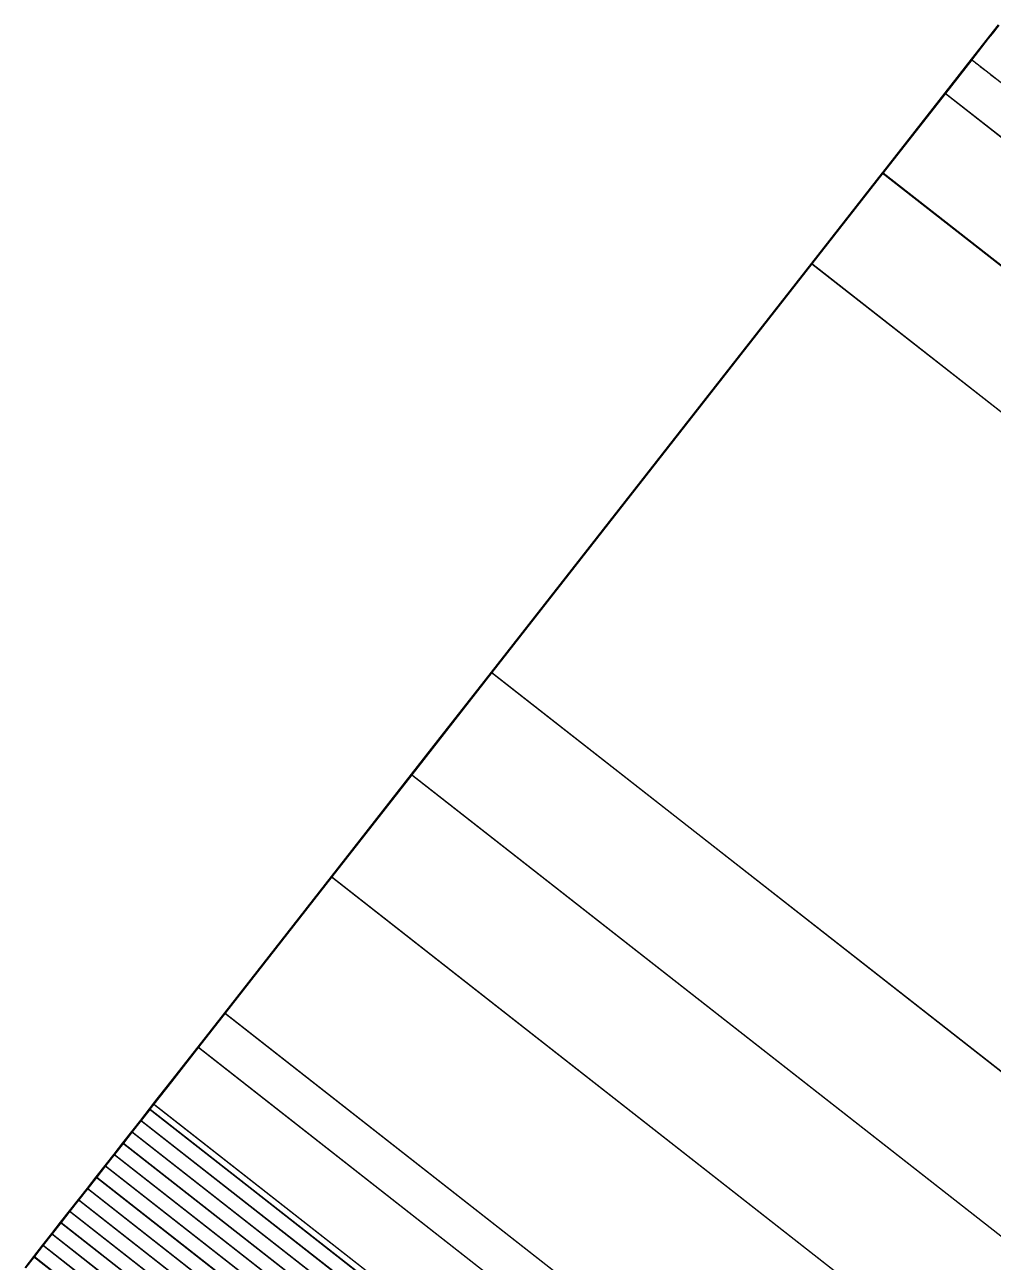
# Model space of a CAD drawing. Header units: metres. Extents: x 225018.4 to 225065.7, y 450831.4 to 450886.9.
# Drawn here: x 225045.62 to 225052.33, y 450856.04 to 450864.62 of the extents above; entities that cross this region are included whole.
import ezdxf

# ---------------------------------------------------------------- set-up
doc = ezdxf.new("R2010")
doc.units = ezdxf.units.M
doc.header["$MEASUREMENT"] = 0
doc.layers.add('사면1', color=7, linetype='Continuous')

msp = doc.modelspace()

# ---------------------------------------------------------------- linework, layer by layer
at = {"layer": '사면1', "color": 53}
for p, q in [((225052.3634, 450864.6191, 170.9059), (225052.1764, 450864.3803, 170.9135)), ((225052.1764, 450864.3803, 170.9135), (225064.7625, 450854.5242, 181.5709))]:
    msp.add_line(p, q, dxfattribs=at)
at = {"layer": '사면1', "color": 53, "extrusion": (-0.423643, 0.358506, 0.831866)}
for p, q in [((225052.1764, 450864.3803, 170.9135), (225051.9934, 450864.1467, 170.9211)), ((225052.1764, 450864.3803, 170.9135), (225064.7625, 450854.5242, 181.5709)), ((225051.9934, 450864.1467, 170.9211), (225051.5618, 450863.5955, 170.9388)), ((225051.9934, 450864.1467, 170.9211), (225064.68, 450854.2119, 181.6634)), ((225051.9934, 450864.1467, 170.9211), (225064.68, 450854.2119, 181.6634)), ((225051.5598, 450863.593, 170.9389), (225051.0686, 450862.9657, 170.959)), ((225051.5618, 450863.5955, 170.9388), (225051.5598, 450863.593, 170.9389)), ((225051.5598, 450863.593, 170.9389), (225064.4844, 450853.4718, 181.8828)), ((225051.5598, 450863.593, 170.9389), (225064.4844, 450853.4718, 181.8828)), ((225051.5618, 450863.5955, 170.9388), (225064.4853, 450853.4753, 181.8818)), ((225051.5618, 450863.5955, 170.9388), (225064.4853, 450853.4753, 181.8818)), ((225051.0686, 450862.9657, 170.959), (225048.8491, 450860.1313, 171.0502)), ((225051.0686, 450862.9657, 170.959), (225064.2628, 450852.6334, 182.1313)), ((225051.0686, 450862.9657, 170.959), (225064.2628, 450852.6334, 182.1313)), ((225048.8491, 450860.1313, 171.0502), (225048.4771, 450859.6563, 171.0655)), ((225048.8491, 450860.1313, 171.0502), (225063.1924, 450848.8991, 183.1955)), ((225048.8491, 450860.1313, 171.0502), (225063.1924, 450848.8991, 183.1955)), ((225048.4771, 450859.6563, 171.0655), (225048.2942, 450859.4227, 171.073)), ((225048.2942, 450859.4227, 171.073), (225047.7393, 450858.7142, 171.0958)), ((225048.2942, 450859.4227, 171.073), (225062.8887, 450847.9939, 183.4309)), ((225048.2942, 450859.4227, 171.073), (225062.8887, 450847.9939, 183.4309)), ((225047.7393, 450858.7142, 171.0958), (225046.9994, 450857.7694, 171.1262)), ((225047.7393, 450858.7142, 171.0958), (225062.5849, 450847.0887, 183.6663)), ((225047.7393, 450858.7142, 171.0958), (225062.5849, 450847.0887, 183.6663)), ((225046.9994, 450857.7694, 171.1262), (225046.8145, 450857.5332, 171.1338)), ((225046.9994, 450857.7694, 171.1262), (225062.1798, 450845.8817, 183.9802)), ((225046.9994, 450857.7694, 171.1262), (225062.1798, 450845.8817, 183.9802)), ((225046.8145, 450857.5332, 171.1338), (225046.6275, 450857.2944, 171.1414)), ((225046.8145, 450857.5332, 171.1338), (225062.0772, 450845.5811, 184.0575)), ((225046.8145, 450857.5332, 171.1338), (225062.0772, 450845.5811, 184.0575)), ((225046.6275, 450857.2944, 171.1414), (225046.5062, 450857.1395, 171.1464)), ((225046.5062, 450857.1395, 171.1464), (225046.4783, 450857.104, 171.1476)), ((225046.5062, 450857.1395, 171.1464), (225061.9054, 450845.0805, 184.1858)), ((225046.5062, 450857.1395, 171.1464), (225061.9054, 450845.0805, 184.1858)), ((225046.4783, 450857.104, 171.1476), (225061.8899, 450845.0353, 184.1973))]:
    msp.add_line(p, q, dxfattribs=at)
at = {"layer": '사면1', "color": 53, "extrusion": (0.423643, -0.358506, -0.831866)}
for p, q in [((225052.1806, 450864.3767, 170.9052), (225051.9977, 450864.1431, 170.9127)), ((225051.9977, 450864.1431, 170.9127), (225051.5661, 450863.592, 170.9305)), ((225051.9977, 450864.1431, 170.9127), (225064.6842, 450854.2083, 181.6551)), ((225051.9977, 450864.1431, 170.9127), (225064.6842, 450854.2083, 181.6551)), ((225051.5641, 450863.5894, 170.9305), (225051.0728, 450862.9621, 170.9507)), ((225051.5661, 450863.592, 170.9305), (225051.5641, 450863.5894, 170.9305)), ((225051.5641, 450863.5894, 170.9305), (225064.4886, 450853.4682, 181.8745)), ((225051.5641, 450863.5894, 170.9305), (225064.4886, 450853.4682, 181.8745)), ((225051.5661, 450863.592, 170.9305), (225064.4895, 450853.4717, 181.8734)), ((225051.5661, 450863.592, 170.9305), (225064.4895, 450853.4717, 181.8734)), ((225051.0728, 450862.9621, 170.9507), (225048.8533, 450860.1277, 171.0419)), ((225051.0728, 450862.9621, 170.9507), (225064.267, 450852.6298, 182.123)), ((225051.0728, 450862.9621, 170.9507), (225064.267, 450852.6298, 182.123)), ((225048.8533, 450860.1277, 171.0419), (225048.4813, 450859.6528, 171.0572)), ((225048.8533, 450860.1277, 171.0419), (225063.1967, 450848.8955, 183.1872)), ((225048.8533, 450860.1277, 171.0419), (225063.1967, 450848.8955, 183.1872)), ((225048.4813, 450859.6528, 171.0572), (225048.2984, 450859.4192, 171.0647)), ((225048.2984, 450859.4192, 171.0647), (225047.7435, 450858.7106, 171.0875)), ((225048.2984, 450859.4192, 171.0647), (225062.8929, 450847.9903, 183.4226)), ((225048.2984, 450859.4192, 171.0647), (225062.8929, 450847.9903, 183.4226)), ((225047.7435, 450858.7106, 171.0875), (225047.0037, 450857.7658, 171.1178)), ((225047.7435, 450858.7106, 171.0875), (225062.5891, 450847.0851, 183.658)), ((225047.7435, 450858.7106, 171.0875), (225062.5891, 450847.0851, 183.658)), ((225047.0037, 450857.7658, 171.1178), (225046.8187, 450857.5296, 171.1254)), ((225047.0037, 450857.7658, 171.1178), (225062.184, 450845.8782, 183.9719)), ((225047.0037, 450857.7658, 171.1178), (225062.184, 450845.8782, 183.9719)), ((225046.8187, 450857.5296, 171.1254), (225046.6317, 450857.2908, 171.1331)), ((225046.8187, 450857.5296, 171.1254), (225062.0814, 450845.5775, 184.0492)), ((225046.8187, 450857.5296, 171.1254), (225062.0814, 450845.5775, 184.0492)), ((225046.6317, 450857.2908, 171.1331), (225046.5104, 450857.1359, 171.1381)), ((225046.5104, 450857.1359, 171.1381), (225046.4826, 450857.1004, 171.1392)), ((225046.5104, 450857.1359, 171.1381), (225061.9096, 450845.0769, 184.1774)), ((225046.5104, 450857.1359, 171.1381), (225061.9096, 450845.0769, 184.1774)), ((225046.4826, 450857.1004, 171.1392), (225061.8941, 450845.0317, 184.189))]:
    msp.add_line(p, q, dxfattribs=at)
at = {"layer": '사면1', "color": 53, "extrusion": (-0.537832, 0.199019, 0.819224)}
for p, q in [((225046.4783, 450857.104, 171.1476), (225046.4167, 450857.0252, 171.1262)), ((225046.4783, 450857.104, 171.1476), (225061.8899, 450845.0353, 184.1973)), ((225046.355, 450856.9465, 171.1049), (225046.2934, 450856.8678, 171.0835)), ((225046.4167, 450857.0252, 171.1262), (225046.355, 450856.9465, 171.1049)), ((225046.355, 450856.9465, 171.1049), (225061.9162, 450844.7607, 184.2813)), ((225046.355, 450856.9465, 171.1049), (225061.9162, 450844.7607, 184.2813)), ((225046.4167, 450857.0252, 171.1262), (225061.903, 450844.898, 184.2393)), ((225046.4167, 450857.0252, 171.1262), (225061.903, 450844.898, 184.2393)), ((225046.2934, 450856.8678, 171.0835), (225046.2317, 450856.789, 171.0622)), ((225046.2934, 450856.8678, 171.0835), (225061.9294, 450844.6234, 184.3233)), ((225046.2934, 450856.8678, 171.0835), (225061.9294, 450844.6234, 184.3233)), ((225046.2317, 450856.789, 171.0622), (225046.1701, 450856.7103, 171.0408)), ((225046.2317, 450856.789, 171.0622), (225061.9425, 450844.486, 184.3653)), ((225046.2317, 450856.789, 171.0622), (225061.9425, 450844.486, 184.3653)), ((225046.1701, 450856.7103, 171.0408), (225046.1084, 450856.6316, 171.0195)), ((225046.1701, 450856.7103, 171.0408), (225061.9557, 450844.3487, 184.4073)), ((225046.1701, 450856.7103, 171.0408), (225061.9557, 450844.3487, 184.4073)), ((225046.1084, 450856.6316, 171.0195), (225046.0468, 450856.5528, 170.9981)), ((225046.1084, 450856.6316, 171.0195), (225061.9688, 450844.2114, 184.4493)), ((225046.1084, 450856.6316, 171.0195), (225061.9688, 450844.2114, 184.4493)), ((225046.0468, 450856.5528, 170.9981), (225045.9851, 450856.4741, 170.9768)), ((225046.0468, 450856.5528, 170.9981), (225061.982, 450844.0741, 184.4913)), ((225046.0468, 450856.5528, 170.9981), (225061.982, 450844.0741, 184.4913)), ((225045.9851, 450856.4741, 170.9768), (225045.9235, 450856.3954, 170.9554)), ((225045.9851, 450856.4741, 170.9768), (225061.9952, 450843.9368, 184.5333)), ((225045.9851, 450856.4741, 170.9768), (225061.9952, 450843.9368, 184.5333)), ((225045.9235, 450856.3954, 170.9554), (225045.8618, 450856.3166, 170.9341)), ((225045.9235, 450856.3954, 170.9554), (225062.0083, 450843.7994, 184.5753)), ((225045.9235, 450856.3954, 170.9554), (225062.0083, 450843.7994, 184.5753)), ((225045.8618, 450856.3166, 170.9341), (225045.8001, 450856.2379, 170.9127)), ((225045.8618, 450856.3166, 170.9341), (225062.0215, 450843.6621, 184.6173)), ((225045.8618, 450856.3166, 170.9341), (225062.0215, 450843.6621, 184.6173)), ((225045.8001, 450856.2379, 170.9127), (225045.7385, 450856.1592, 170.8914)), ((225045.8001, 450856.2379, 170.9127), (225062.0317, 450843.5271, 184.6569)), ((225045.8001, 450856.2379, 170.9127), (225062.0317, 450843.5271, 184.6569)), ((225045.7385, 450856.1592, 170.8914), (225045.6768, 450856.0804, 170.87)), ((225045.7385, 450856.1592, 170.8914), (225062.0396, 450843.3939, 184.6944)), ((225045.7385, 450856.1592, 170.8914), (225062.0396, 450843.3939, 184.6944)), ((225045.6768, 450856.0804, 170.87), (225045.6152, 450856.0017, 170.8487)), ((225045.6768, 450856.0804, 170.87), (225062.0476, 450843.2607, 184.732)), ((225045.6768, 450856.0804, 170.87), (225062.0476, 450843.2607, 184.732))]:
    msp.add_line(p, q, dxfattribs=at)
at = {"layer": '사면1', "color": 53, "extrusion": (0.537832, -0.199019, -0.819224)}
for p, q in [((225046.4837, 450857.102, 171.1394), (225046.4221, 450857.0232, 171.118)), ((225046.4837, 450857.102, 171.1394), (225061.8952, 450845.0333, 184.1891)), ((225046.3604, 450856.9445, 171.0967), (225046.2988, 450856.8658, 171.0753)), ((225046.4221, 450857.0232, 171.118), (225046.3604, 450856.9445, 171.0967)), ((225046.3604, 450856.9445, 171.0967), (225061.9216, 450844.7587, 184.2731)), ((225046.3604, 450856.9445, 171.0967), (225061.9216, 450844.7587, 184.2731)), ((225046.4221, 450857.0232, 171.118), (225061.9084, 450844.896, 184.2311)), ((225046.4221, 450857.0232, 171.118), (225061.9084, 450844.896, 184.2311)), ((225046.2988, 450856.8658, 171.0753), (225046.2371, 450856.787, 171.054)), ((225046.2988, 450856.8658, 171.0753), (225061.9347, 450844.6214, 184.3151)), ((225046.2988, 450856.8658, 171.0753), (225061.9347, 450844.6214, 184.3151)), ((225046.2371, 450856.787, 171.054), (225046.1755, 450856.7083, 171.0326)), ((225046.2371, 450856.787, 171.054), (225061.9479, 450844.4841, 184.3571)), ((225046.2371, 450856.787, 171.054), (225061.9479, 450844.4841, 184.3571)), ((225046.1755, 450856.7083, 171.0326), (225046.1138, 450856.6296, 171.0113)), ((225046.1755, 450856.7083, 171.0326), (225061.9611, 450844.3467, 184.3992)), ((225046.1755, 450856.7083, 171.0326), (225061.9611, 450844.3467, 184.3992)), ((225046.1138, 450856.6296, 171.0113), (225046.0521, 450856.5509, 170.9899)), ((225046.1138, 450856.6296, 171.0113), (225061.9742, 450844.2094, 184.4412)), ((225046.1138, 450856.6296, 171.0113), (225061.9742, 450844.2094, 184.4412)), ((225046.0521, 450856.5509, 170.9899), (225045.9905, 450856.4721, 170.9686)), ((225046.0521, 450856.5509, 170.9899), (225061.9874, 450844.0721, 184.4832)), ((225046.0521, 450856.5509, 170.9899), (225061.9874, 450844.0721, 184.4832)), ((225045.9905, 450856.4721, 170.9686), (225045.9288, 450856.3934, 170.9472)), ((225045.9905, 450856.4721, 170.9686), (225062.0005, 450843.9348, 184.5252)), ((225045.9905, 450856.4721, 170.9686), (225062.0005, 450843.9348, 184.5252)), ((225045.9288, 450856.3934, 170.9472), (225045.8672, 450856.3147, 170.9259)), ((225045.9288, 450856.3934, 170.9472), (225062.0137, 450843.7975, 184.5672)), ((225045.9288, 450856.3934, 170.9472), (225062.0137, 450843.7975, 184.5672)), ((225045.8672, 450856.3147, 170.9259), (225045.8055, 450856.2359, 170.9045)), ((225045.8672, 450856.3147, 170.9259), (225062.0269, 450843.6601, 184.6092)), ((225045.8672, 450856.3147, 170.9259), (225062.0269, 450843.6601, 184.6092)), ((225045.8055, 450856.2359, 170.9045), (225045.7439, 450856.1572, 170.8832)), ((225045.8055, 450856.2359, 170.9045), (225062.0371, 450843.5251, 184.6487)), ((225045.8055, 450856.2359, 170.9045), (225062.0371, 450843.5251, 184.6487)), ((225045.7439, 450856.1572, 170.8832), (225045.6822, 450856.0785, 170.8618)), ((225045.7439, 450856.1572, 170.8832), (225062.045, 450843.3919, 184.6862)), ((225045.7439, 450856.1572, 170.8832), (225062.045, 450843.3919, 184.6862)), ((225045.6822, 450856.0785, 170.8618), (225045.6206, 450855.9997, 170.8405)), ((225045.6822, 450856.0785, 170.8618), (225062.0529, 450843.2587, 184.7238)), ((225045.6822, 450856.0785, 170.8618), (225062.0529, 450843.2587, 184.7238))]:
    msp.add_line(p, q, dxfattribs=at)
at = {"layer": '사면1', "color": 53, "extrusion": (0.530654, 0.835001, 0.14553)}
for p, q in [((225046.4783, 450857.104, 171.1476), (225061.8899, 450845.0353, 184.1973)), ((225046.4783, 450857.104, 171.1476), (225046.4837, 450857.102, 171.1394)), ((225046.4837, 450857.102, 171.1394), (225061.8952, 450845.0333, 184.1891))]:
    msp.add_line(p, q, dxfattribs=at)
at = {"layer": '사면1', "color": 53, "extrusion": (-0.625607, -0.779942, 0.017527)}
for p, q in [((225046.4783, 450857.104, 171.1476), (225061.8899, 450845.0353, 184.1973)), ((225046.4783, 450857.104, 171.1476), (225046.4826, 450857.1004, 171.1392)), ((225046.4826, 450857.1004, 171.1392), (225061.8941, 450845.0317, 184.189))]:
    msp.add_line(p, q, dxfattribs=at)
at = {"layer": '사면1', "color": 53}
for points, knots in [([(225052.3676, 450864.6155, 170.8975), (225052.3676, 450864.6155, 170.8975), (225052.3676, 450864.6155, 170.8975), (225052.3676, 450864.6155, 170.8975), (225052.3053, 450864.5359, 170.9001), (225052.2429, 450864.4563, 170.9027), (225052.1806, 450864.3767, 170.9052)], [-0.0000307, -0.0000307, -0.0000307, -0.0000307, 0, 0, 0, 0.3033844, 0.3033844, 0.3033844, 0.3033844]), ([(225052.1806, 450864.3767, 170.9052), (225052.2101, 450864.3536, 170.9302), (225052.2201, 450864.3457, 170.9387), (225052.3708, 450864.2277, 171.0663), (225052.502, 450864.125, 171.1774), (225052.7644, 450863.9196, 171.3995), (225052.8955, 450863.8168, 171.5106), (225053.2891, 450863.5086, 171.8439), (225053.5515, 450863.3032, 172.066), (225054.3386, 450862.6868, 172.7325), (225054.8634, 450862.2759, 173.1769), (225056.4376, 450861.0431, 174.5099), (225057.4871, 450860.2212, 175.3985), (225060.6133, 450857.7731, 178.0457), (225062.69, 450856.1469, 179.8041), (225064.7667, 450854.5206, 181.5626)], [0.192144, 0.192144, 0.192144, 0.192144, 0.281313, 0.281313, 0.882088, 0.882088, 1.482864, 1.482864, 2.684414, 2.684414, 5.087516, 5.087516, 9.89372, 9.89372, 19.404058, 19.404058, 19.404058, 19.404058]), ([(225052.1806, 450864.3767, 170.9052), (225052.2101, 450864.3536, 170.9302), (225052.2201, 450864.3457, 170.9387), (225052.3708, 450864.2277, 171.0663), (225052.502, 450864.125, 171.1774), (225052.7644, 450863.9196, 171.3995), (225052.8955, 450863.8168, 171.5106), (225053.2891, 450863.5086, 171.8439), (225053.5515, 450863.3032, 172.066), (225054.3386, 450862.6868, 172.7325), (225054.8634, 450862.2759, 173.1769), (225056.4376, 450861.0431, 174.5099), (225057.4871, 450860.2212, 175.3985), (225060.6133, 450857.7731, 178.0457), (225062.69, 450856.1469, 179.8041), (225064.7667, 450854.5206, 181.5626)], [0.192144, 0.192144, 0.192144, 0.192144, 0.281313, 0.281313, 0.882088, 0.882088, 1.482864, 1.482864, 2.684414, 2.684414, 5.087516, 5.087516, 9.89372, 9.89372, 19.404058, 19.404058, 19.404058, 19.404058])]:
    msp.add_open_spline(points, degree=3, knots=knots, dxfattribs=at)

doc.saveas('drawing.dxf')
